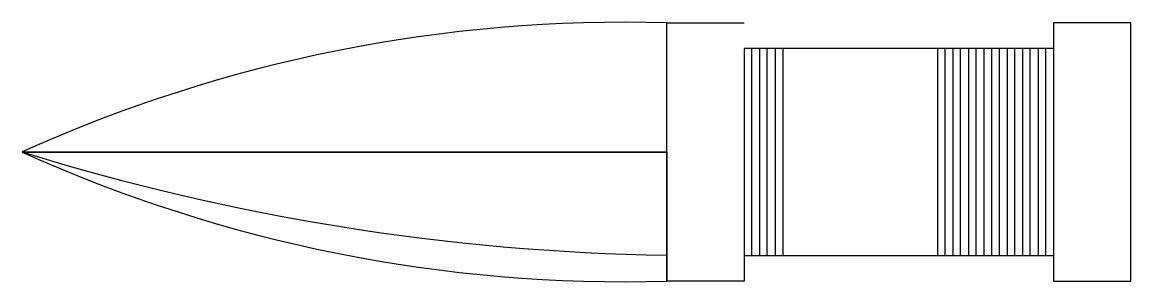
# Model space of a CAD drawing. Header units: millimetres. Extents: x -1 to 33, y -1 to 201.
# Drawn here: x -1.25 to 9.5, y -1.26 to 1.26 of the extents above.
import ezdxf

# ---------------------------------------------------------------- set-up
doc = ezdxf.new("R2010")
doc.units = ezdxf.units.MM

msp = doc.modelspace()

# ---------------------------------------------------------------- linework, layer by layer
for p, q in [((5, 0), (5, 1.25)), ((5, 1.25), (5.75, 1.25)), ((5, 0, 0.5), (5, 1.25)), ((8.75, 1), (5.75, 1)), ((5.75, 1), (5.75, -1)), ((5.825, -1), (5.825, 1)), ((5.9, 1), (5.9, -1)), ((5.975, -1), (5.975, 1)), ((6.05, 1), (6.05, -1)), ((6.125, 1), (6.125, -1)), ((7.625, 1), (7.625, -1)), ((7.7, -1), (7.7, 1)), ((7.775, 1), (7.775, -1)), ((7.85, -1), (7.85, 1)), ((7.925, 1), (7.925, -1)), ((8, -1), (8, 1)), ((8.075, 1), (8.075, -1)), ((8.15, 1), (8.15, -1)), ((8.225, -1), (8.225, 1)), ((8.3, 1), (8.3, -1)), ((8.375, -1), (8.375, 1)), ((8.45, 1), (8.45, -1)), ((8.525, -1), (8.525, 1)), ((8.6, 1), (8.6, -1)), ((8.675, -1), (8.675, 1)), ((8.75, 1), (8.75, -1)), ((-1.25, 0), (5, 0)), ((5, 0), (5, -1.25)), ((5, 0), (5, 0, 0.5)), ((5, -0.625, 0.186), (5, 0, 0.5)), ((5, -1.25), (5, -0.625, 0.186)), ((5, -0.625, 0.186), (5, -0.625)), ((5.75, -1), (5.75, -1.25)), ((5.75, -1), (8.75, -1)), ((5.75, -1.25), (5, -1.25))]:
    msp.add_line(p, q)
at = {"extrusion": (-1, 2.84217e-15, 0)}
for p, q in [((5, 0, -0.5), (-1.25, 0)), ((5, 0), (5, 0, -0.5))]:
    msp.add_line(p, q, dxfattribs=at)
msp.add_lwpolyline([(8.75, -1), (8.75, -1.25), (9.5, -1.25), (9.5, 1.25), (8.75, 1.25), (8.75, 1)])
for centre, radius, start, end in [((4.592, -12.962), 14.218, 88.3575, 114.2623), ((5.375, 21.375), 22.378, 252.7796, 269.0398), ((4.592, 12.962), 14.218, 245.7377, 271.6425)]:
    msp.add_arc(centre, radius, start, end)

doc.saveas('drawing.dxf')
